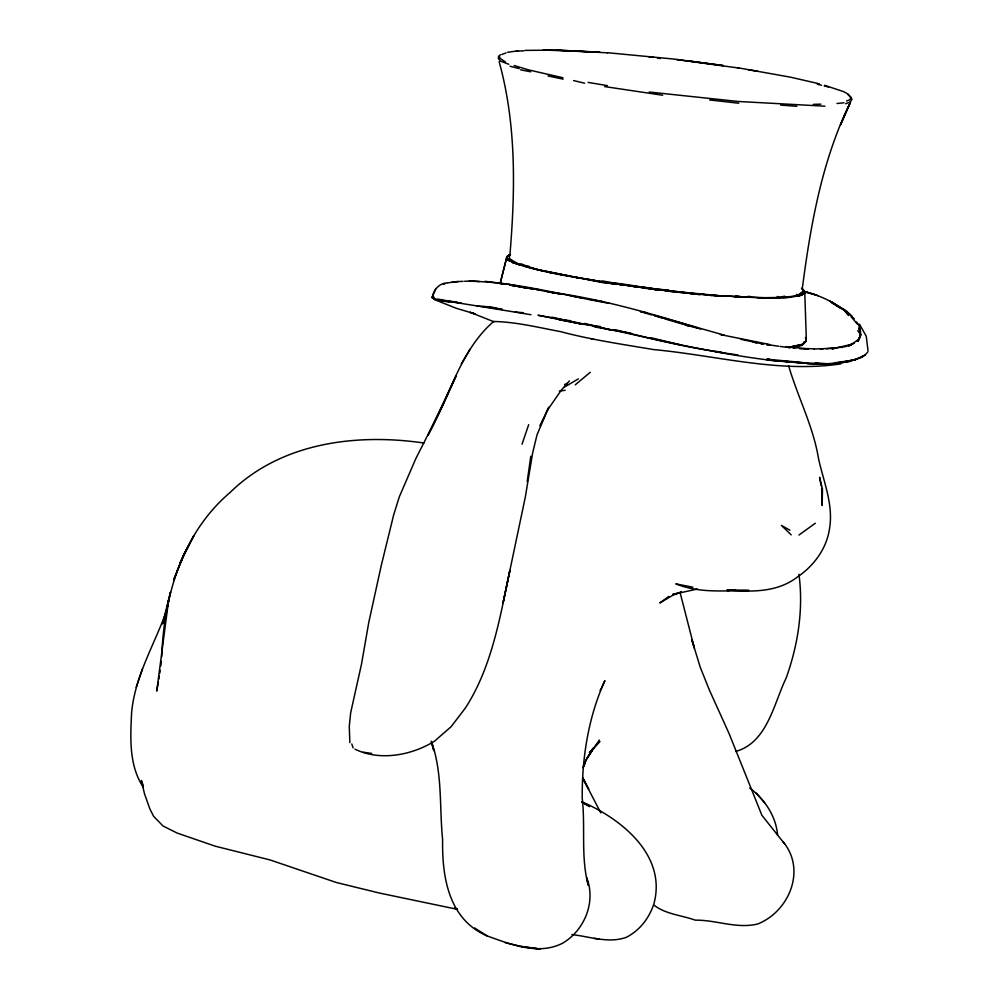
<?xml version="1.0" encoding="UTF-8"?>
<svg xmlns="http://www.w3.org/2000/svg" width="999" height="999" viewBox="0 0 999 999"><rect width="100%" height="100%" fill="white"/><g stroke="black" fill="none" stroke-linecap="round" stroke-linejoin="round"><path stroke-width="1.5" d="M500.274 283.004L506.568 257.817L509.89 261.251L508.041 260.127L506.83 257.205L500.324 282.792M509.89 255.282C515.272 190.709 516.583 124.7 499.138 61.688M868.031 350.724L866.233 336.263L859.452 324.088M160.839 665.858L161.289 661.288M161.738 656.705C163.786 596.066 182.317 533.054 230.107 492.47C280.944 442.569 356.318 433.104 423.988 443.032M527.21 481.493L530.806 456.218M802.259 288.911C810.589 225.012 821.84 160.452 850.486 102.085L840.509 124.863L850.074 103.147M158.391 682.03L156.743 691.108L168.681 599.937L166.184 611.95L170.492 592.057L162.562 623.95L166.309 611.413C154.221 645.042 134.79 676.523 131.606 712.849C130.37 737.936 128.796 765.484 143.394 787.399M158.853 679.108L159.316 676.173M159.765 673.251L160.227 670.317M449.338 302.272L433.841 298.926L432.192 297.665C433.541 289.835 439.148 283.054 447.515 282.879M509.59 256.456L509.24 258.266C524.15 269.693 544.892 270.217 562.724 274.987M506.793 257.779L507.192 256.368L510.452 254.57L507.192 256.368M860.776 334.902L858.066 341.433L860.776 334.902L858.853 328.134L859.639 329.583M584.178 766.108L586.176 759.252M142.495 668.768L136.201 687.25M522.04 444.18L528.683 424.65M859.552 337.612L859.989 336.875L857.392 341.208C862.125 335.602 861.15 327.235 856.38 321.965M530.981 314.722C499.488 309.59 467.932 304.333 436.413 299.613L432.305 297.015L435.539 289.26M582.892 767.744L585.027 762.162L593.531 748.126L589.46 752.622M539.835 425.811L548.801 407.23L537.062 434.702L532.642 452.959L525.299 497.177L502.959 603.296L509.89 570.441C499.987 617.357 491.958 666.795 465.497 707.854L451.098 726.71L434.44 741.233C411.413 755.431 379.832 761.313 354.907 749.15M840.858 363.861C778.433 373.289 715.921 355.332 653.883 349.613C622.652 344.343 591.258 339.797 560.614 331.643C538.548 327.51 515.871 321.853 493.568 321.491C459.528 351.161 449.562 397.202 428.009 435.164L456.181 375.811L443.032 404.945L415.796 458.678L399.3 496.84L393.631 515.072L381.206 565.759L368.793 622.352L361.538 663.985L350.674 712.762L349.275 726.236L349.862 742.632M602.135 686.738L604.882 680.631C588.236 717.357 581.93 758.141 582.217 798.251C585.564 827.234 580.619 856.842 588.249 885.314L586.763 877.821C596.116 902.047 584.477 930.544 562.375 943.331C538.149 955.519 510.726 944.317 487.25 935.988C448.563 919.492 441.97 876.897 442.619 839.622C439.26 806.73 442.757 772.814 431.293 741.208M801.136 345.779L803.845 343.581L804.195 341.683M600.112 690.584L601.585 687.961M470.029 349.3L461.363 363.836M800.324 344.667L788.061 347.465C793.543 345.941 805.569 346.653 806.318 338.823L804.769 292.345M593.531 748.126L587.075 758.054L599.288 740.072M547.14 410.626L561.401 389.972L569.405 380.944M803.845 343.581L804.919 342.207L801.785 344.93L803.658 343.356M803.683 290.11L804.719 292.882L803.783 293.993L796.89 296.291L802.447 294.618M600.636 326.623L580.469 323.788L538.024 315.259C616.458 328.683 693.031 350.961 772.065 360.464C794.992 362.187 818.206 365.684 841.158 362.5C850.261 360.402 861.862 360.139 867.869 351.86M589.522 752.634L599.899 741.458L591.62 750.124M858.303 339.61L848.688 346.353M804.12 293.269L802.259 294.518L804.719 292.882L802.821 289.235M500.449 54.72L498.426 56.618L498.389 58.579L500.561 61.126L508.716 64.248M803.421 294.056L804.719 292.882M668.855 596.428L659.815 602.946L673.114 595.117L681.318 592.145M575.224 384.865L590.234 372.277M798.963 535.039L815.321 523.226M509.128 255.269L507.105 256.693L509.128 255.269L508.191 255.532M860.776 357.58L865.159 354.982M805.444 342.095L802.397 343.868M564.66 386.938L578.334 378.896M845.641 103.746L850.087 101.985L851.985 99.463L851.023 97.178L848.126 94.905M803.233 293.843L804.732 292.507L804.47 290.946L801.885 288.723M844.08 347.015L851.785 344.28L834.989 348.251L814.073 349.013M849.974 345.304L854.445 342.957L848.601 345.479M863.311 355.969C854.457 360.327 844.492 362.35 834.677 362.887L855.693 359.69L842.307 362.787M564.535 384.565L567.37 383.391M797.914 345.804L799.699 345.08L788.948 347.465M846.54 101.024L849.974 99.65L850.698 97.652L848.351 94.218L843.606 91.633L824.562 85.302M832.279 349.313L834.989 348.251M798.039 346.653L800.137 345.854M501.798 54.52L506.006 52.935M735.701 751.46C767.444 742.544 773.663 703.783 786.163 678.021C798.014 644.929 803.608 609.265 798.938 574.238M798.426 346.815L793.256 348.226M784.527 296.104L780.082 297.465L764.747 297.69L720.429 295.829L659.765 290.01L605.556 282.492C626.71 283.216 647.389 289.31 668.381 289.96M433.404 297.665L432.192 297.665L432.879 297.677M777.185 297.952L790.684 297.252L799.138 295.667M801.023 295.117L796.89 296.291L801.56 295.292M443.531 284.24L444.755 283.903M681.256 592.045L672.664 594.467L697.377 589.035M507.542 52.285L517.782 50.874M448.039 282.804L458.179 281.493M790.221 347.153L794.63 346.441L788.76 347.39M432.305 297.015L433.703 296.803M841.27 347.252L826.36 348.688M559.315 391.084L565.159 390.284M749.937 296.316L743.081 297.14L735.751 295.704M841.158 362.5L850.161 361.488M782.617 297.789L788.573 297.19M837.012 103.496L844.018 102.797M727.834 296.303L714.61 295.479L768.194 298.226L781.131 297.627M808.104 363.374L780.831 361.051L808.104 363.374L825.761 363.711L807.554 363.648M772.065 360.464L766.945 359.215L769.33 359.066M463.049 281.318L452.26 281.943M525.112 50.387L557.08 50.125L599.837 52.173L543.056 50.012M785.127 297.515L790.684 297.252M516.158 51.161L523.938 50.837M464.572 281.231C513.461 280.944 561.276 294.992 609.153 303.334M813.298 104.371L820.828 104.158M746.615 297.327L734.04 296.778M758.029 297.864L775.099 298.239M510.077 260.976L507.717 259.453L513.786 262.675L511.825 261.975L512.849 262.625L525.124 266.371L529.345 266.358M591.158 338.798L593.056 338.861M807.829 348.614L814.247 348.826M808.453 349.151L799.724 348.738M557.08 50.125L607.504 52.835M692.844 587.212L675.824 583.853C699.325 593.431 724.263 590.596 748.875 590.459L726.947 589.972C750.873 592.045 777.097 592.619 797.177 577.172C813.935 565.859 826.947 548.314 829.62 527.947C833.441 504.27 823.451 481.318 818.506 458.516C813.223 426.198 797.689 396.953 788.611 365.709M571.89 934.602C589.685 936.488 608.891 943.83 626.548 937.212C639.922 930.244 649.2 918.081 653.895 903.858C667.02 855.469 621.64 819.005 582.342 801.985M722.364 296.341L665.034 290.834L700.199 294.605L686.763 292.994M649.15 57.105L653.446 57.33M476.66 306.081L490.834 306.905L502.31 309.453L483.029 306.431M840.883 347.34L842.607 347.44M802.884 362.512L766.945 359.215M825.761 363.711L814.972 363.124L819.217 363.711M807.529 348.676L785.813 346.853L790.384 347.764M693.893 293.718L613.748 283.591L621.49 284.703M469.18 280.844L479.42 281.506M762.911 297.864L768.194 298.226M820.291 348.938L822.864 349.126M780.731 105.095L796.902 106.319M615.097 329.682C650.262 338.511 685.601 347.465 721.553 352.16M650.923 287.974L634.415 286.688L601.96 280.844M440.409 300.749L454.458 301.71L461.476 303.321L437.737 299.076M515.297 312.063L523.464 312.724M607.367 52.697L672.677 58.941L723.301 65.572L686.9 60.652M738.761 103.222L709.652 99.95M621.041 284.478L603.309 282.742L537.075 269.455M714.697 295.554L694.093 293.631M570.641 320.667L559.065 319.73L580.469 323.788L551.898 317.17M580.506 278.259L546.328 271.603L551.735 273.002M766.87 359.915L769.954 360.227M773.026 360.552L780.731 361.338M547.402 291.72C598.401 298.301 647.914 312.437 696.89 327.684M510.027 66.246L519.243 68.606M649.25 92.033L738.086 101.461L824.924 106.181M676.585 59.54L739.06 68.082M631.118 333.216L594.58 326.935M604.657 86.576L662.649 95.242M593.169 280.569L614.335 283.891L573.538 276.91L580.581 278.221M570.591 295.741L583.241 298.177M780.132 346.428L785.988 347.19M522.589 946.715L540.159 949.05L521.565 946.478L522.589 946.715L505.232 942.731M530.457 288.636L509.602 285.015L540.409 289.985M363.124 752.21L371.728 753.421M748.626 69.88L757.417 71.129M760.901 343.681L763.736 344.093L741.108 339.36M766.658 344.518L778.671 346.241M715.534 351.71L737.836 354.957M650.549 288.674L658.503 290.01L628.159 285.552M499.725 283.641L502.809 284.116M658.503 290.01L642.844 287.65L646.428 288.511M600.224 281.468L586.7 279.208M590.546 299.575L602.31 301.473M737.299 67.67L790.609 77.198L819.492 83.854M530.594 288.674L533.578 289.148M536.55 289.635L561.088 294.131M485.102 281.293L508.703 284.265L527.622 288.187L519.018 286.738M604.07 282.242C576.361 276.661 546.977 274.65 520.841 263.724M588.136 82.393L607.33 85.614M707.854 294.955L712.087 295.667M513.274 285.776L516.146 286.263M769.68 344.505L720.391 334.578M594.293 938.361L599.2 939.21M551.972 292.719L554.907 293.231M557.842 293.756L560.776 294.268M525.124 266.371L544.305 271.466M657.567 58.067L660.302 58.554M646.99 312.812L640.459 311.638L651.86 314.997M721.403 334.702L723.9 335.177M556.755 273.676L568.144 275.849M766.658 344.593L769.655 345.179M434.278 299.525L456.093 308.229L474.987 313.848L470.192 312.325L494.018 321.778M520.591 69.818L530.631 71.791M521.815 265.422L512.849 262.625M457.53 909.365L379.358 893.031L336.288 882.492L270.18 859.977L215.247 846.19L177.173 833.079L163.099 826.048L153.621 816.308L149.912 809.04L144.505 793.78L141.371 780.544L143.406 785.876M548.014 75.961L563.186 79.146M562.899 77.747L528.321 69.83L514.148 65.509M680.744 344.942L651.273 337.799M573.588 80.569L584.615 83.179M796.59 294.393L798.713 294.917L802.634 291.908L798.713 294.917L791.558 296.453L780.082 297.465L777.21 296.491M610.252 330.02L584.79 323.414M817.294 84.228L821.49 85.265M824.275 85.964L828.471 87.013M803.159 291.683C822.489 295.279 840.084 305.394 854.282 318.806M700.736 329.033L684.802 324.787L689.135 326.236M723.825 335.04L653.371 315.085M654.72 315.846L663.274 318.369M803.021 291.059L814.635 294.518M664.71 318.806L683.366 324.363M804.058 291.308L818.019 295.592M456.73 908.853L454.333 908.116L457.155 909.102M752.834 341.82L756.643 343.069M432.192 297.665L434.503 298.476M511.825 261.975L520.217 265.11L518.781 264.473M532.817 268.294L535.464 269.393M829.445 300.836L845.803 310.489L851.797 315.909M831.393 302.709L844.005 310.077L848.538 315.534M505.419 61.95L500.149 58.392L499.3 56.056M789.959 530.219L781.43 525.424L791.208 534.865M581.855 802.085L589.685 806.63L581.655 801.922M474.562 927.946L487.25 935.988M654.233 905.369C666.221 914.372 681.718 915.271 695.304 920.154C716.246 919.879 736.775 929.107 757.717 923.988C789.497 911.275 806.493 869.492 782.929 841.608M831.792 302.01L839.659 307.754M801.473 288.224L802.672 289.136M749.7 787.986C764.472 798.988 775.986 816.146 777.547 834.714M508.041 260.127L506.568 257.817L508.716 260.115M860.576 334.503L857.716 330.657M756.255 793.106L764.46 802.609M851.21 316.883L857.217 323.926M784.739 844.055L761.887 815.271L729.045 733.491L709.365 690.022L700.262 667.282L691.795 639.66L694.367 648.114L680.094 592.582M805.481 337.6L806.33 339.56L805.806 341.496L806.33 339.56L805.481 337.6L806.318 338.823M600.786 812.886L582.892 778.383M582.767 778.283L588.661 789.247L583.066 778.171M351.798 743.955L353.072 747.851M431.431 742.107L433.828 750.674L431.868 743.156M859.277 327.922L860.464 332.992M821.128 485.664L819.567 477.285L822.464 489.073L822.165 505.506L821.653 488.461M506.83 257.205L507.042 258.591M805.981 338.811L806.106 339.672M177.36 570.317L173.589 580.269L185.052 551.835L177.36 570.317M186.351 549.925L180.195 562.549L193.756 535.876L186.351 549.925M834.103 363.648L821.603 363.998L834.103 363.648M728.259 590.471L727.297 590.571L734.964 589.81L728.259 590.471"/></g></svg>
